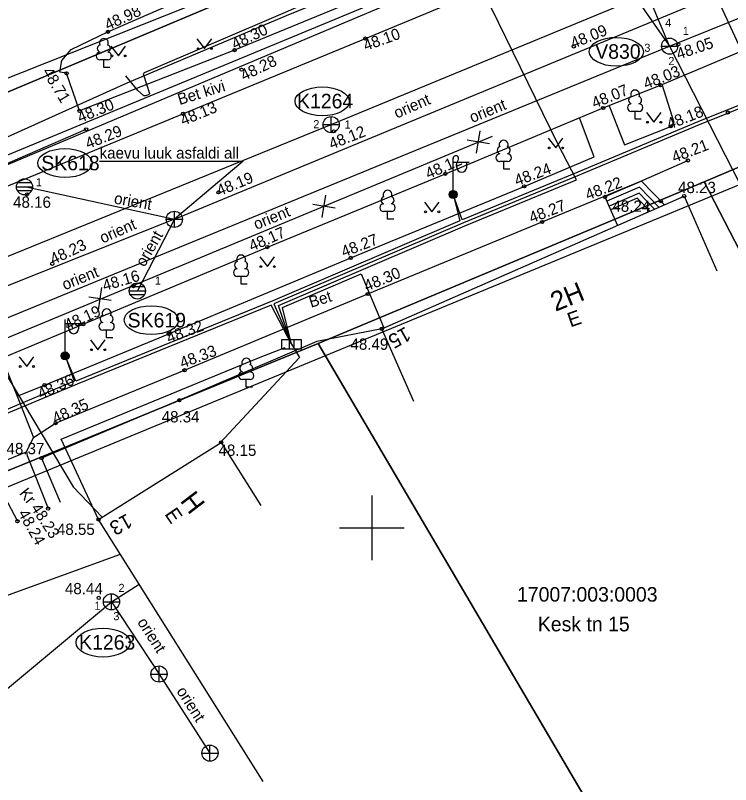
# Model space of a CAD drawing. Extents: x 640958 to 642190, y 6455812 to 6456715.
# Drawn here: x 641677.93 to 641722.21, y 6455984.1 to 6456031.7 of the extents above; entities that cross this region are included whole.
import ezdxf

# ---------------------------------------------------------------- set-up
doc = ezdxf.new("R2010")
doc.units = 0
for name, color, linetype in [('AED', 7, 'Continuous'), ('HALJASTUS', 7, 'Continuous'), ('HOONE', 7, 'Continuous'), ('KAEVU_NR', 7, 'Continuous'), ('KKAEV', 7, 'Continuous'), ('KORGUS', 7, 'Continuous'), ('KTRASS', 7, 'Continuous'), ('MOOTPIIR', 7, 'Continuous'), ('MPKAABEL', 7, 'Continuous'), ('PIIR', 7, 'Continuous'), ('POST', 7, 'Continuous'), ('PUU', 7, 'Continuous'), ('SITRASS', 7, 'Continuous'), ('SKKAEV', 7, 'Continuous'), ('SKTRASS', 7, 'Continuous'), ('TEE', 7, 'Continuous'), ('TORU_NR', 7, 'Continuous'), ('VKAEV', 7, 'Continuous'), ('VORK', 7, 'Continuous'), ('VTRASS', 7, 'Continuous')]:
    doc.layers.add(name, color=color, linetype=linetype)

msp = doc.modelspace()

# ---------------------------------------------------------------- linework, layer by layer
at = {"layer": 'AED'}
msp.add_lwpolyline([(641700.612, 6456012.3), (641696.592, 6456011.523), (641688.08, 6456007.883), (641679.548, 6456004.307), (641680.704, 6456001.573)], dxfattribs=at)
at = {"layer": 'HALJASTUS'}
for p, q in [((641689.172, 6456030.246), (641689.636, 6456029.64)), ((641689.636, 6456029.64), (641690.081, 6456030.246)), ((641683.84, 6456029.797), (641684.303, 6456029.191)), ((641684.303, 6456029.191), (641684.749, 6456029.797)), ((641716.994, 6456025.691), (641717.457, 6456025.084)), ((641717.457, 6456025.084), (641717.903, 6456025.691)), ((641710.916, 6456024.102), (641711.38, 6456023.496)), ((641711.38, 6456023.496), (641711.825, 6456024.102)), ((641703.254, 6456020.147), (641703.717, 6456019.541)), ((641703.717, 6456019.541), (641704.163, 6456020.147)), ((641693.068, 6456016.762), (641693.531, 6456016.155)), ((641693.531, 6456016.155), (641693.977, 6456016.762)), ((641682.573, 6456011.618), (641683.036, 6456011.011)), ((641683.036, 6456011.011), (641683.482, 6456011.618)), ((641678.167, 6456010.578), (641678.631, 6456009.971)), ((641678.631, 6456009.971), (641679.076, 6456010.578))]:
    msp.add_line(p, q, dxfattribs=at)
msp.add_lwpolyline([(641683.075, 6456000.505), (641680.759, 6456005.477), (641692.987, 6456010.518), (641694.633, 6456011.149)], dxfattribs=at)
for centre in [(641689.235, 6456029.64), (641690.064, 6456029.64), (641683.902, 6456029.191), (641684.731, 6456029.191), (641717.056, 6456025.084), (641717.885, 6456025.084), (641710.979, 6456023.496), (641711.807, 6456023.496), (641703.316, 6456019.541), (641704.145, 6456019.541), (641693.13, 6456016.155), (641693.959, 6456016.155), (641682.635, 6456011.011), (641683.464, 6456011.011), (641678.23, 6456009.971), (641679.059, 6456009.971)]:
    msp.add_circle(centre, 0.055, dxfattribs=at)
at = {"layer": 'HOONE'}
msp.add_line((641693.276, 6455984.289), (641683.075, 6456000.505), dxfattribs=at)
for points in [[(641718.106, 6456019.982), (641716.688, 6456021.438), (641714.43, 6456020.467), (641715.203, 6456018.707)], [(641717.767, 6456019.834), (641716.558, 6456021.075), (641714.543, 6456020.209)], [(641717.493, 6456019.713), (641716.536, 6456020.695), (641714.68, 6456019.897)], [(641702.586, 6456007.804), (641700.612, 6456012.3), (641719.329, 6456020.519), (641721.358, 6456015.898)], [(641717.205, 6456019.587), (641716.431, 6456020.382), (641714.779, 6456019.672)], [(641683.075, 6456000.505), (641690.666, 6456005.28), (641693.131, 6456001.363)]]:
    msp.add_lwpolyline(points, dxfattribs=at)
at = {"layer": 'KAEVU_NR'}
for centre in [(641715.133, 6456029.446), (641696.92, 6456026.378), (641680.995, 6456022.564), (641686.34, 6456012.84), (641683.361, 6455992.89)]:
    msp.add_ellipse(centre, major_axis=(1.678, -0.009), ratio=0.531431, dxfattribs=at)
at = {"layer": 'KKAEV'}
for p, q in [((641697.477, 6456024.441), (641697.477, 6456025.441)), ((641696.977, 6456024.941), (641697.977, 6456024.941)), ((641683.875, 6455994.914), (641683.875, 6455995.914)), ((641683.375, 6455995.414), (641684.375, 6455995.414)), ((641686.824, 6455990.443), (641686.824, 6455991.443)), ((641686.324, 6455990.943), (641687.324, 6455990.943)), ((641689.975, 6455985.55), (641689.975, 6455986.55)), ((641689.475, 6455986.05), (641690.475, 6455986.05))]:
    msp.add_line(p, q, dxfattribs=at)
for centre in [(641697.477, 6456024.941), (641683.875, 6455995.414), (641686.824, 6455990.943), (641689.975, 6455986.05)]:
    msp.add_circle(centre, 0.5, dxfattribs=at)
at = {"layer": 'KORGUS'}
for centre in [(641683.659, 6456030.68), (641699.599, 6456030.264), (641691.498, 6456029.55), (641712.499, 6456029.776), (641718.965, 6456029.909), (641681.096, 6456028.115), (641691.93, 6456028.341), (641717.869, 6456027.374), (641681.904, 6456025.79), (641714.322, 6456025.968), (641722.034, 6456025.69), (641688.313, 6456025.609), (641718.498, 6456024.833), (641682.312, 6456024.649), (641697.649, 6456024.523), (641719.562, 6456022.721), (641704.548, 6456021.895), (641709.419, 6456021.119), (641678.649, 6456020.62), (641690.508, 6456020.748), (641714.43, 6456020.467), (641719.329, 6456020.519), (641717.886, 6456020.208), (641710.536, 6456018.916), (641693.528, 6456017.359), (641698.694, 6456016.694), (641680.212, 6456016.332), (641685.235, 6456014.945), (641699.742, 6456014.461), (641682.13, 6456012.586), (641687.432, 6456011.993), (641700.612, 6456012.3), (641688.404, 6456009.74), (641679.733, 6456008.823), (641688.08, 6456007.883), (641680.423, 6456006.47), (641690.666, 6456005.28), (641679.548, 6456004.307), (641679.957, 6456001.182), (641683.075, 6456000.505), (641678.055, 6456000.399), (641683.087, 6455995.657)]:
    msp.add_circle(centre, 0.1, dxfattribs=at)
at = {"layer": 'KTRASS'}
for p, q in [((641697.477, 6456024.941), (641721.676, 6456034.947)), ((641675.401, 6456015.954), (641697.477, 6456024.941)), ((641683.875, 6455995.414), (641685.589, 6455996.509)), ((641655.361, 6455971.682), (641683.875, 6455995.414)), ((641683.875, 6455995.414), (641686.824, 6455990.943)), ((641686.824, 6455990.943), (641689.975, 6455986.05))]:
    msp.add_line(p, q, dxfattribs=at)
at = {"layer": 'MOOTPIIR'}
for points in [[(641451.672, 6455907.332), (641449.843, 6455906.529), (641398.56, 6455961.227), (641407.75, 6455969.751), (641471.347, 6455970.6), (641487.088, 6455949.947), (641613.92, 6456000.574), (641589.891, 6456060.228), (641603.995, 6456071.603), (641641.31, 6456013.47), (641714.016, 6456042.345), (641705.051, 6456065.426), (641699.099, 6456069.854), (641692.04, 6456078.709), (641699.376, 6456077.187), (641723.321, 6456044.256)], [(641814.629, 6456059.162), (641624.805, 6455980.791), (641596.803, 6455968.906), (641545.702, 6455951.673), (641535.331, 6455944.125), (641451.672, 6455907.332)]]:
    msp.add_lwpolyline(points, dxfattribs=at)
at = {"layer": 'MPKAABEL'}
for points in [[(641773.267, 6456046.31), (641765.848, 6456043.824), (641754.552, 6456038.479), (641744.335, 6456034.218), (641730.621, 6456029.095), (641720.257, 6456024.929), (641712.583, 6456021.701), (641705.674, 6456018.861), (641693.939, 6456013.845), (641695.024, 6456011.35)], [(641661.875, 6456026.786), (641660.988, 6456026.138), (641664.557, 6456021.646), (641666.41, 6456019.621), (641677.039, 6456023.989), (641684.851, 6456027.535), (641694.71, 6456031.701), (641705.316, 6456036.026), (641706.229, 6456036.77), (641718.249, 6456041.395), (641719.974, 6456043.79), (641719.467, 6456044.433)], [(641695.024, 6456011.35), (641694.209, 6456013.743), (641705.752, 6456018.676), (641712.66, 6456021.517), (641711.514, 6456023.75), (641705.524, 6456035.992), (641706.331, 6456036.595), (641718.373, 6456041.228), (641720.378, 6456043.819), (641719.467, 6456044.433)], [(641706.153, 6456036.955), (641694.632, 6456031.885), (641685.906, 6456028.147), (641685.875, 6456028.125), (641685.851, 6456028.087), (641685.846, 6456028.063), (641685.853, 6456028.016), (641686.237, 6456026.871), (641686.227, 6456026.841), (641686.207, 6456026.815), (641686.168, 6456026.792), (641685.958, 6456026.727), (641685.93, 6456026.722), (641685.908, 6456026.724), (641685.888, 6456026.73), (641685.862, 6456026.747), (641685.519, 6456027.049), (641685.144, 6456027.51), (641684.765, 6456027.967)], [(641730.308, 6456029.185), (641720.181, 6456025.114), (641712.506, 6456021.886), (641705.597, 6456019.045), (641705.028, 6456020.616), (641705.443, 6456018.984), (641693.86, 6456014.029), (641681.675, 6456009.075), (641681.008, 6456010.631), (641681.563, 6456009.067), (641671.522, 6456004.841), (641657.717, 6455999.258), (641657.215, 6456000.817), (641657.591, 6455999.224), (641646.143, 6455994.517), (641633.63, 6455989.211)], [(641695.024, 6456011.35), (641694.46, 6456013.633), (641699.331, 6456015.715), (641700.744, 6456012.358)], [(641695.024, 6456011.35), (641693.765, 6456013.776), (641681.751, 6456008.89), (641671.598, 6456004.656), (641657.792, 6455999.073), (641646.22, 6455994.332), (641633.708, 6455989.027), (641624.961, 6455985.311), (641620.366, 6455983.402), (641622.404, 6455980.234)], [(641695.024, 6456011.35), (641695.511, 6456010.537), (641690.599, 6456005.242)]]:
    msp.add_lwpolyline(points, dxfattribs=at)
at = {"layer": 'PIIR'}
for points in [[(641723.32, 6456044.89), (641699.14, 6456077.58), (641692.16, 6456079.3), (641699.82, 6456069.35), (641703.73, 6456066.2), (641713.9, 6456042.29), (641664.46, 6456021.5), (641641.52, 6456011.92), (641613.88, 6456000.55), (641587.99, 6455989.89), (641553.71, 6455975.58), (641524.43, 6455963.43), (641487.14, 6455948.76), (641438.72, 6455928.88), (641424.98, 6455931.94), (641417.66, 6455941.59), (641401.74, 6455910.97)], [(641440.81, 6455905.8), (641536.38, 6455944.98), (641546.37, 6455950.63), (641567.34, 6455959.21), (641596.79, 6455968.94), (641624.77, 6455981.22), (641649.49, 6455992.08), (641696.67, 6456011.4), (641720.56, 6456021.4), (641724.52, 6456023.06)]]:
    msp.add_lwpolyline(points, dxfattribs=at)
for points in [[(641664.46, 6456021.5), (641713.9, 6456042.29), (641704.18, 6456065.24), (641699.82, 6456069.35), (641677.12, 6456070.34), (641625.67, 6456048.67), (641628.7, 6456041.64), (641638.52, 6456045.79), (641639.69, 6456043.01), (641653.32, 6456048.48)], [(641837.14, 6455986.1), (641815.8, 6456030.93), (641793.02, 6456023.4), (641783.92, 6456023.65), (641734.43, 6456004.02), (641724.52, 6456023.06), (641720.56, 6456021.4), (641730.39, 6456002.4), (641739.09, 6455978.7), (641741.17, 6455958.77), (641737.22, 6455938.55), (641744.44, 6455921.95), (641784.3, 6455941.24)], [(641720.56, 6456021.4), (641696.67, 6456011.4), (641721.32, 6455969.49), (641726.71, 6455961.53), (641723.3, 6455958.97), (641731.29, 6455936.58), (641737.22, 6455938.55), (641741.17, 6455958.77), (641739.09, 6455978.7), (641730.39, 6456002.4)], [(641696.67, 6456011.4), (641649.49, 6455992.08), (641690.81, 6455923.8), (641731.29, 6455936.58), (641723.3, 6455958.97), (641726.71, 6455961.53), (641721.32, 6455969.49)]]:
    msp.add_lwpolyline(points, close=True, dxfattribs=at)
at = {"layer": 'POST'}
for p, q in [((641705.028, 6456020.866), (641705.028, 6456022.866)), ((641705.028, 6456022.616), (641706.028, 6456022.616)), ((641705.254, 6456022.295), (641705.254, 6456022.616)), ((641705.867, 6456022.295), (641705.867, 6456022.616)), ((641705.028, 6456020.616), (641705.028, 6456020.616)), ((641681.008, 6456010.881), (641681.008, 6456012.881)), ((641681.008, 6456012.631), (641682.008, 6456012.631)), ((641681.235, 6456012.31), (641681.235, 6456012.631)), ((641681.848, 6456012.31), (641681.848, 6456012.631)), ((641694.888, 6456011.648), (641694.888, 6456011.051)), ((641695.159, 6456011.648), (641695.159, 6456011.051)), ((641681.008, 6456010.631), (641681.008, 6456010.631))]:
    msp.add_line(p, q, dxfattribs=at)
msp.add_lwpolyline([(641694.426, 6456011.648), (641695.621, 6456011.648), (641695.621, 6456011.051), (641694.426, 6456011.051)], close=True, dxfattribs=at)
for centre, radius in [((641705.028, 6456020.616), 0.25), ((641705.028, 6456020.616), 0.225), ((641705.028, 6456020.616), 0.2), ((641705.028, 6456020.616), 0.175), ((641705.028, 6456020.616), 0.15), ((641705.028, 6456020.616), 0.125), ((641705.028, 6456020.616), 0.1), ((641705.028, 6456020.616), 0.075), ((641705.028, 6456020.616), 0.05), ((641705.028, 6456020.616), 0.025), ((641681.008, 6456010.631), 0.25), ((641681.008, 6456010.631), 0.225), ((641681.008, 6456010.631), 0.2), ((641681.008, 6456010.631), 0.175), ((641681.008, 6456010.631), 0.15), ((641681.008, 6456010.631), 0.125), ((641681.008, 6456010.631), 0.1), ((641681.008, 6456010.631), 0.075), ((641681.008, 6456010.631), 0.05), ((641681.008, 6456010.631), 0.025)]:
    msp.add_circle(centre, radius, dxfattribs=at)
for centre in [(641705.561, 6456022.295), (641681.541, 6456012.31)]:
    msp.add_arc(centre, 0.306, 180, 0, dxfattribs=at)
at = {"layer": 'PUU'}
for p, q in [((641683.646, 6456028.947), (641683.166, 6456028.947)), ((641683.406, 6456028.472), (641683.406, 6456028.947)), ((641683.786, 6456028.472), (641683.406, 6456028.472)), ((641716.536, 6456025.757), (641716.056, 6456025.757)), ((641716.296, 6456025.282), (641716.296, 6456025.757)), ((641716.676, 6456025.282), (641716.296, 6456025.282)), ((641708.398, 6456022.655), (641707.918, 6456022.655)), ((641708.158, 6456022.18), (641708.158, 6456022.655)), ((641708.538, 6456022.18), (641708.158, 6456022.18)), ((641701.208, 6456019.56), (641700.728, 6456019.56)), ((641700.968, 6456019.085), (641700.968, 6456019.56)), ((641701.348, 6456019.085), (641700.968, 6456019.085)), ((641692.145, 6456015.55), (641691.665, 6456015.55)), ((641691.905, 6456015.075), (641691.905, 6456015.55)), ((641692.285, 6456015.075), (641691.905, 6456015.075)), ((641683.819, 6456012.218), (641683.339, 6456012.218)), ((641683.579, 6456011.743), (641683.579, 6456012.218)), ((641683.959, 6456011.743), (641683.579, 6456011.743)), ((641692.462, 6456009.165), (641691.982, 6456009.165)), ((641692.222, 6456008.69), (641692.222, 6456009.165)), ((641692.602, 6456008.69), (641692.222, 6456008.69))]:
    msp.add_line(p, q, dxfattribs=at)
for centre, radius, start, end in [((641683.406, 6456029.992), 0.277, 332.5799, 207.4201), ((641683.235, 6456029.645), 0.233, 109.0217, 253.1415), ((641683.576, 6456029.645), 0.233, 286.8508, 70.9859), ((641683.168, 6456029.184), 0.238, 90.0016, 269.3953), ((641683.643, 6456029.184), 0.238, 270.6047, 89.9984), ((641716.296, 6456026.802), 0.277, 332.5799, 207.4201), ((641716.126, 6456026.455), 0.233, 109.0217, 253.1415), ((641716.466, 6456026.455), 0.233, 286.8508, 70.9859), ((641716.058, 6456025.995), 0.238, 90.0016, 269.3953), ((641716.533, 6456025.995), 0.238, 270.6047, 89.9984), ((641708.158, 6456023.7), 0.277, 332.5799, 207.4201), ((641707.988, 6456023.353), 0.233, 109.0217, 253.1415), ((641708.328, 6456023.353), 0.233, 286.8508, 70.9859), ((641707.92, 6456022.893), 0.238, 90.0016, 269.3953), ((641708.395, 6456022.893), 0.238, 270.6047, 89.9984), ((641700.968, 6456020.605), 0.277, 332.5799, 207.4201), ((641700.798, 6456020.258), 0.233, 109.0217, 253.1415), ((641701.138, 6456020.258), 0.233, 286.8508, 70.9859), ((641700.73, 6456019.798), 0.238, 90.0016, 269.3953), ((641701.205, 6456019.798), 0.238, 270.6047, 89.9984), ((641691.905, 6456016.595), 0.277, 332.5799, 207.4201), ((641691.735, 6456016.248), 0.233, 109.0217, 253.1415), ((641692.075, 6456016.248), 0.233, 286.8508, 70.9859), ((641691.668, 6456015.788), 0.238, 90.0016, 269.3953), ((641692.143, 6456015.788), 0.238, 270.6047, 89.9984), ((641683.579, 6456013.263), 0.277, 332.5799, 207.4201), ((641683.409, 6456012.916), 0.233, 109.0217, 253.1415), ((641683.749, 6456012.916), 0.233, 286.8508, 70.9859), ((641683.342, 6456012.456), 0.238, 90.0016, 269.3953), ((641683.817, 6456012.456), 0.238, 270.6047, 89.9984), ((641692.052, 6456009.863), 0.233, 109.0217, 253.1415), ((641692.222, 6456010.21), 0.277, 332.5799, 207.4201), ((641692.392, 6456009.863), 0.233, 286.8508, 70.9859), ((641691.985, 6456009.403), 0.238, 90.0016, 269.3953), ((641692.46, 6456009.403), 0.238, 270.6047, 89.9984)]:
    msp.add_arc(centre, radius, start, end, dxfattribs=at)
at = {"layer": 'SITRASS'}
for points in [[(641717.29, 6456039.23), (641718.7, 6456038.61), (641734.091, 6456005.179)], [(641624.99, 6456000.516), (641625.771, 6456000.946), (641629.47, 6456003.11), (641673.95, 6456021.63), (641715.11, 6456038.68), (641715.558, 6456038.548)], [(641625.771, 6456000.946), (641639.53, 6456006.78), (641670.14, 6456019.39), (641715.558, 6456038.549), (641716.515, 6456038.791)], [(641670.865, 6456020.345), (641681.51, 6456002.53), (641683.304, 6456000.648)]]:
    msp.add_lwpolyline(points, dxfattribs=at)
at = {"layer": 'SKKAEV'}
for p, q in [((641677.994, 6456021.087), (641678.994, 6456021.087)), ((641678.924, 6456021.337), (641678.064, 6456021.337)), ((641678.924, 6456020.837), (641678.064, 6456020.837)), ((641687.77, 6456018.58), (641687.77, 6456019.58)), ((641687.27, 6456019.08), (641688.27, 6456019.08)), ((641685.913, 6456014.898), (641685.053, 6456014.898)), ((641684.983, 6456014.648), (641685.983, 6456014.648)), ((641685.913, 6456014.398), (641685.053, 6456014.398))]:
    msp.add_line(p, q, dxfattribs=at)
msp.add_lwpolyline([(641683.139, 6456022.67), (641692.034, 6456022.67), (641687.77, 6456019.08)], dxfattribs=at)
for centre in [(641678.494, 6456021.087), (641687.77, 6456019.08), (641685.483, 6456014.648)]:
    msp.add_circle(centre, 0.5, dxfattribs=at)
at = {"layer": 'SKTRASS'}
for p, q in [((641687.77, 6456019.08), (641737.32, 6456039.6)), ((641678.52, 6456021.106), (641687.77, 6456019.08)), ((641687.77, 6456019.08), (641642.367, 6456000.973)), ((641687.77, 6456019.08), (641685.483, 6456014.648))]:
    msp.add_line(p, q, dxfattribs=at)
at = {"layer": 'TEE'}
for p, q in [((641677.098, 6456010.495), (641678.03, 6456008.145)), ((641678.03, 6456008.145), (641679.049, 6456005.577))]:
    msp.add_line(p, q, dxfattribs=at)
for points in [[(641667.007, 6456016.919), (641678.84, 6456021.709), (641699.599, 6456030.264), (641710.109, 6456034.634), (641718.82, 6456038.171), (641725.997, 6456041.241), (641728.724, 6456039.697), (641740.11, 6456044.404), (641751.223, 6456048.928), (641757.823, 6456051.689), (641772.642, 6456057.762), (641778.368, 6456060.143), (641787.286, 6456063.84), (641791.674, 6456065.633), (641803.506, 6456070.588), (641812.079, 6456074.113)], [(641681.904, 6456025.79), (641681.096, 6456028.115), (641680.682, 6456028.183), (641680.795, 6456028.907), (641681.392, 6456029.586), (641683.659, 6456030.68), (641691.685, 6456034.185), (641702.185, 6456038.076), (641703.88, 6456038.421), (641705.861, 6456038.221), (641707.433, 6456037.106), (641707.265, 6456035.961), (641707.198, 6456035.861)], [(641707.198, 6456035.861), (641701.292, 6456033.599), (641691.498, 6456029.55), (641681.904, 6456025.79)], [(641673.349, 6456008.975), (641673.427, 6456008.969), (641682.13, 6456012.586), (641693.528, 6456017.359), (641704.548, 6456021.895), (641714.322, 6456025.968), (641717.869, 6456027.374), (641724.394, 6456030.121)], [(641714.683, 6456026.111), (641715.628, 6456023.695), (641718.498, 6456024.833), (641718.705, 6456025.065), (641717.972, 6456027.417)], [(641678.03, 6456008.145), (641679.733, 6456008.823), (641687.432, 6456011.993), (641698.694, 6456016.694), (641709.419, 6456021.119), (641713.767, 6456022.955), (641712.854, 6456025.357)], [(641665.942, 6456019.613), (641666.093, 6456019.264), (641666.632, 6456018.245), (641675.074, 6456021.517), (641682.312, 6456024.649)], [(641679.049, 6456005.577), (641680.423, 6456006.47), (641688.404, 6456009.74), (641699.742, 6456014.461), (641710.536, 6456018.916), (641716.656, 6456021.435), (641719.562, 6456022.721)], [(641675.285, 6456004.312), (641675.287, 6456004.297), (641676.291, 6456003.744), (641678.61, 6456004.693), (641679.049, 6456005.577)], [(641678.61, 6456004.693), (641678.658, 6456004.467), (641679.957, 6456001.182)], [(641676.291, 6456003.744), (641676.433, 6456003.455), (641678.055, 6456000.399)]]:
    msp.add_lwpolyline(points, dxfattribs=at)
at = {"layer": 'VKAEV'}
msp.add_line((641717.933, 6456029.796), (641718.933, 6456029.796), dxfattribs=at)
msp.add_lwpolyline([(641707.133, 6456032.748), (641716.376, 6456032.748), (641718.433, 6456029.796)], dxfattribs=at)
msp.add_circle((641718.433, 6456029.796), 0.5, dxfattribs=at)
at = {"layer": 'VORK'}
for p, q in [((641700, 6456002), (641700, 6455998)), ((641698, 6456000), (641702, 6456000))]:
    msp.add_line(p, q, dxfattribs=at)
at = {"layer": 'VTRASS'}
for p, q in [((641718.433, 6456029.796), (641781, 6456055.2)), ((641718.433, 6456029.796), (641713.607, 6456041.311)), ((641622.644, 6455990.525), (641718.433, 6456029.796)), ((641718.433, 6456029.796), (641728.507, 6456010.002)), ((641706.483, 6456023.177), (641706.699, 6456024.56)), ((641671.427, 6456009.265), (641707.461, 6456024.221)), ((641707.283, 6456023.76), (641705.9, 6456023.976)), ((641696.924, 6456019.19), (641697.14, 6456020.573)), ((641697.724, 6456019.774), (641696.34, 6456019.99)), ((641683.066, 6456013.469), (641683.282, 6456014.852)), ((641683.865, 6456014.052), (641682.482, 6456014.269)), ((641638.21, 6455981.63), (641684.428, 6455998.355))]:
    msp.add_line(p, q, dxfattribs=at)

# ---------------------------------------------------------------- texts
at = {"layer": 'HOONE'}
for s, height, rotation, p in [('2H', 1.2, 22.129, (641711.359, 6456013.354)), ('E', 0.9, 19.1147, (641712.289, 6456012.387)), ('15', 0.9, 208.9944, (641702.083, 6456012.472)), ('H', 1.2, 307.3851, (641688.082, 6456001.659)), ('E', 0.9, 304.3708, (641687.138, 6456000.841)), ('13', 0.9, 208.9944, (641684.839, 6456000.908))]:
    msp.add_text(s, height=height, rotation=rotation, dxfattribs=at).set_placement(p)
at = {"layer": 'KAEVU_NR'}
for s, p in [('V830', (641713.825, 6456029.014)), ('K1264', (641695.365, 6456025.946)), ('SK618', (641679.532, 6456022.114)), ('SK619', (641684.878, 6456012.39)), ('K1263', (641681.873, 6455992.458))]:
    msp.add_text(s, height=0.9, dxfattribs=at).set_placement(p)
at = {"layer": 'KORGUS'}
for s, rotation, p in [(' 48.98', 24.4753, (641683.412, 6456030.655)), (' 48.30', 25.7669, (641691.282, 6456029.454)), (' 48.09', 22.4036, (641712.23, 6456029.527)), (' 48.10', 19.7136, (641699.371, 6456029.4)), (' 48.05', 18.6416, (641718.738, 6456028.878)), (' 48.28', 25.7669, (641691.841, 6456027.515)), (' 48.71', 300.8726, (641679.438, 6456028.446)), (' 48.03', 21.5021, (641716.73, 6456027.024)), (' 48.07', 22.4036, (641713.536, 6456025.826)), (' 48.30', 21.9985, (641681.695, 6456024.944)), (' 48.13', 22.3919, (641688.073, 6456024.76)), (' 48.18', 21.4688, (641718.174, 6456024.527)), (' 48.29', 21.6582, (641682.184, 6456023.323)), (' 48.12', 21.5173, (641697.258, 6456023.296)), (' 48.21', 21.0145, (641718.478, 6456022.477)), (' 48.12', 23.7594, (641703.26, 6456021.448)), (' 48.24', 20.1735, (641708.73, 6456021.044)), (' 48.19', 22.3919, (641690.32, 6456020.404)), (' 48.22', 21.0721, (641713.127, 6456020.157)), (' 48.27', 21.0721, (641709.642, 6456018.736)), (' 48.17', 23.4734, (641692.329, 6456016.977)), (' 48.27', 21.0862, (641698.017, 6456016.627)), (' 48.23', 25.131, (641680.041, 6456016.153)), (' 48.16', 16.3709, (641683.19, 6456014.561)), (' 48.30', 22.5325, (641699.44, 6456014.508)), (' 48.19', 24.0822, (641680.914, 6456012.085)), (' 48.32', 20.7482, (641687.2, 6456011.301)), (' 48.33', 20.7482, (641688.02, 6456009.757)), (' 48.36', 24.0977, (641679.26, 6456007.831)), (' 48.35', 24.8625, (641680.176, 6456006.304)), (' 48.23', 302.8273, (641678.719, 6456001.442)), (' 48.24', 299.2604, (641677.947, 6456001.118))]:
    msp.add_text(s, height=0.7, rotation=rotation, dxfattribs=at).set_placement(p)
for s, p in [(' 48.23', (641718.691, 6456020.703)), (' 48.16', (641677.528, 6456019.793)), (' 48.24', (641714.627, 6456019.544)), (' 48.49', (641698.413, 6456011.007)), (' 48.34', (641686.727, 6456006.513)), (' 48.37', (641677.121, 6456004.546)), (' 48.15', (641690.244, 6456004.445)), (' 48.55', (641680.241, 6455999.554)), (' 48.44', (641680.737, 6455995.88))]:
    msp.add_text(s, height=0.7, dxfattribs=at).set_placement(p)
at = {"layer": 'KTRASS'}
for p in [(641685.45, 6455994.153), (641687.878, 6455989.887)]:
    msp.add_text('orient', height=0.7, rotation=302.6549, dxfattribs=at).set_placement(p)
at = {"layer": 'PIIR'}
for s, p in [('17007:003:0003', (641708.982, 6455995.425)), ('Kesk tn 15', (641710.272, 6455993.586))]:
    msp.add_text(s, height=0.9, dxfattribs=at).set_placement(p)
at = {"layer": 'SKKAEV'}
msp.add_text('kaevu luuk asfaldi all', height=0.7, dxfattribs=at).set_placement((641683.142, 6456022.84))
at = {"layer": 'SKTRASS'}
for rotation, p in [(23.7257, (641701.544, 6456025.305)), (350.0519, (641684.001, 6456020.062)), (23.7257, (641683.333, 6456017.577)), (59.979, (641685.926, 6456016.086))]:
    msp.add_text('orient', height=0.7, rotation=rotation, dxfattribs=at).set_placement(p)
at = {"layer": 'TEE'}
for s, rotation, p in [('Bet kivi', 17.162, (641688.098, 6456026.148)), ('Bet', 17.162, (641696.231, 6456013.605)), ('Kr', 308.1198, (641678.133, 6456002.119))]:
    msp.add_text(s, height=0.7, rotation=rotation, dxfattribs=at).set_placement(p)
at = {"layer": 'TORU_NR'}
for s, p in [('4', (641718.158, 6456030.993)), ('1', (641719.248, 6456030.492)), ('3', (641716.867, 6456029.444)), ('2', (641718.356, 6456028.623)), ('2', (641696.376, 6456024.718)), ('1', (641698.305, 6456024.697)), ('1', (641679.196, 6456021.12)), ('1', (641686.573, 6456015.034)), ('2', (641684.316, 6455996.024)), ('1', (641682.827, 6455994.92)), ('3', (641683.996, 6455994.276))]:
    msp.add_text(s, height=0.5, dxfattribs=at).set_placement(p)
at = {"layer": 'VTRASS'}
for p in [(641706.211, 6456025.035), (641692.844, 6456018.423), (641680.985, 6456014.685)]:
    msp.add_text('orient', height=0.7, rotation=22.1042, dxfattribs=at).set_placement(p)

doc.saveas('drawing.dxf')
